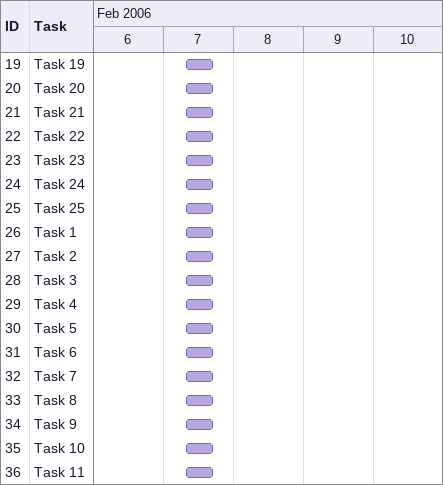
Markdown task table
| ID | Task | Start | Finish |
|---|---|---|---|
| 19 | Task 19 | 2006-02-07 | 2006-02-07 |
| 20 | Task 20 | 2006-02-07 | 2006-02-07 |
| 21 | Task 21 | 2006-02-07 | 2006-02-07 |
| 22 | Task 22 | 2006-02-07 | 2006-02-07 |
| 23 | Task 23 | 2006-02-07 | 2006-02-07 |
| 24 | Task 24 | 2006-02-07 | 2006-02-07 |
| 25 | Task 25 | 2006-02-07 | 2006-02-07 |
| 26 | Task 1 | 2006-02-07 | 2006-02-07 |
| 27 | Task 2 | 2006-02-07 | 2006-02-07 |
| 28 | Task 3 | 2006-02-07 | 2006-02-07 |
| 29 | Task 4 | 2006-02-07 | 2006-02-07 |
| 30 | Task 5 | 2006-02-07 | 2006-02-07 |
| 31 | Task 6 | 2006-02-07 | 2006-02-07 |
| 32 | Task 7 | 2006-02-07 | 2006-02-07 |
| 33 | Task 8 | 2006-02-07 | 2006-02-07 |
| 34 | Task 9 | 2006-02-07 | 2006-02-07 |
| 35 | Task 10 | 2006-02-07 | 2006-02-07 |
| 36 | Task 11 | 2006-02-07 | 2006-02-07 |
